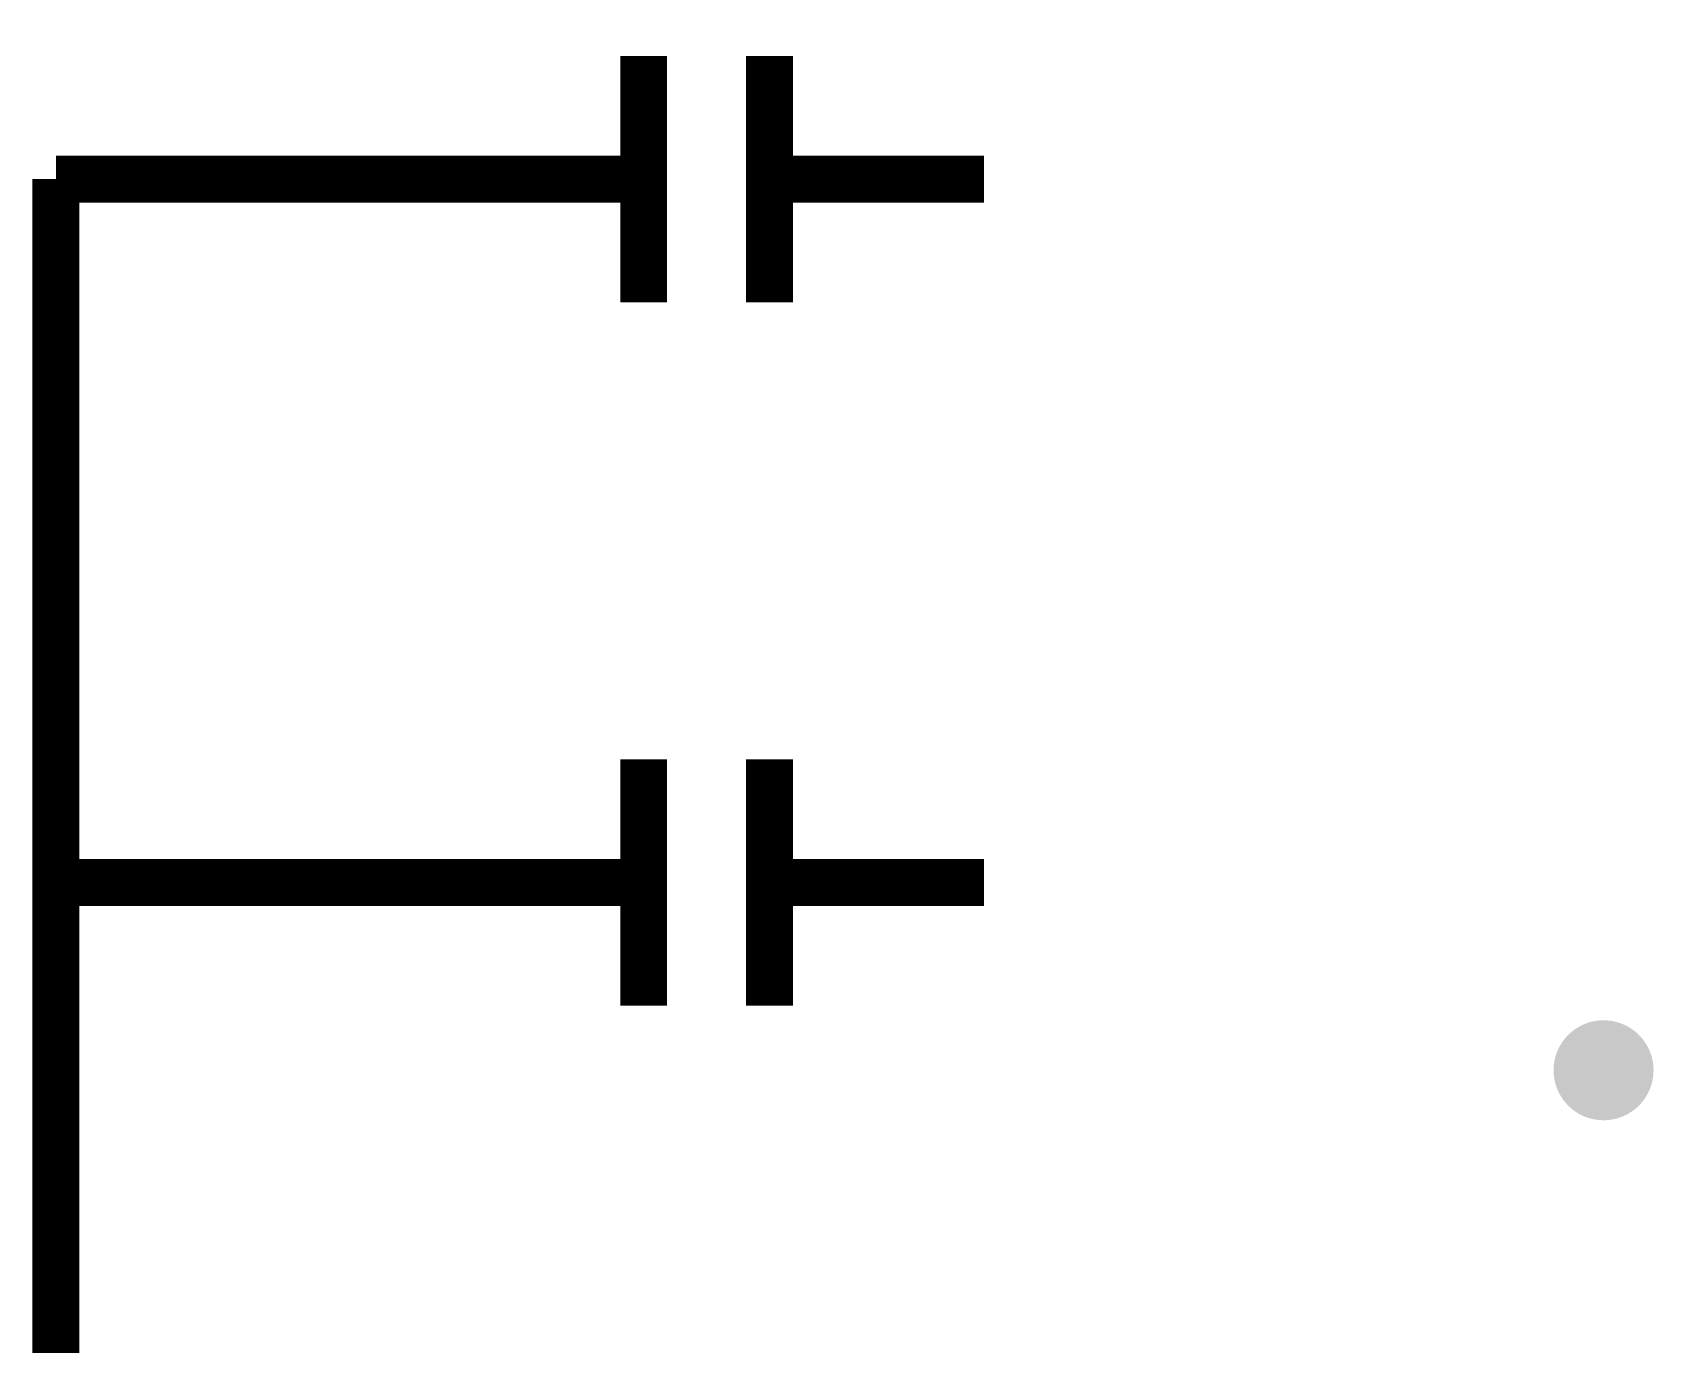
# Model space of a CAD drawing. Header units: millimetres. Extents: x -116965 to 323937, y 291661 to 566926.
# Drawn here: x -49190 to -48671, y 328672 to 329092 of the extents above; entities that cross this region are included whole.
import ezdxf

# ---------------------------------------------------------------- set-up
doc = ezdxf.new("R2010")
doc.units = ezdxf.units.MM
doc.layers.get('0').update_dxf_attribs({"lineweight": 18})
doc.layers.add('C00-00-00', color=7, linetype='Continuous')

msp = doc.modelspace()

# ---------------------------------------------------------------- hatches: boundary and pattern name
at = {"layer": 'C00-00-00'}
h = msp.add_hatch(color=256, dxfattribs=at)
edge = h.paths.add_edge_path()
edge.add_arc((-48687.282523, 328759.790736), 15.997765, 0, 360)

# ---------------------------------------------------------------- linework, layer by layer
at = {"color": 1, "lineweight": -3, "ltscale": 5, "const_width": 15}
for points in [[(-48994.372211, 329084.301619), (-48994.372211, 329005.425015)], [(-48954.118736, 329084.301619), (-48954.118736, 329005.425015)], [(-49182.400662, 328371.063101), (-49182.400662, 329044.863317)], [(-49182.400662, 329044.863317), (-48994.372211, 329044.863317)], [(-48954.118736, 329044.863317), (-48885.482236, 329044.863317)], [(-48994.372211, 328859.301619), (-48994.372211, 328780.425015)], [(-48954.118736, 328859.301619), (-48954.118736, 328780.425015)], [(-49182.400662, 328819.863317), (-48994.372211, 328819.863317)], [(-48954.118736, 328819.863317), (-48885.482236, 328819.863317)]]:
    msp.add_lwpolyline(points, dxfattribs=at)

doc.saveas('drawing.dxf')
